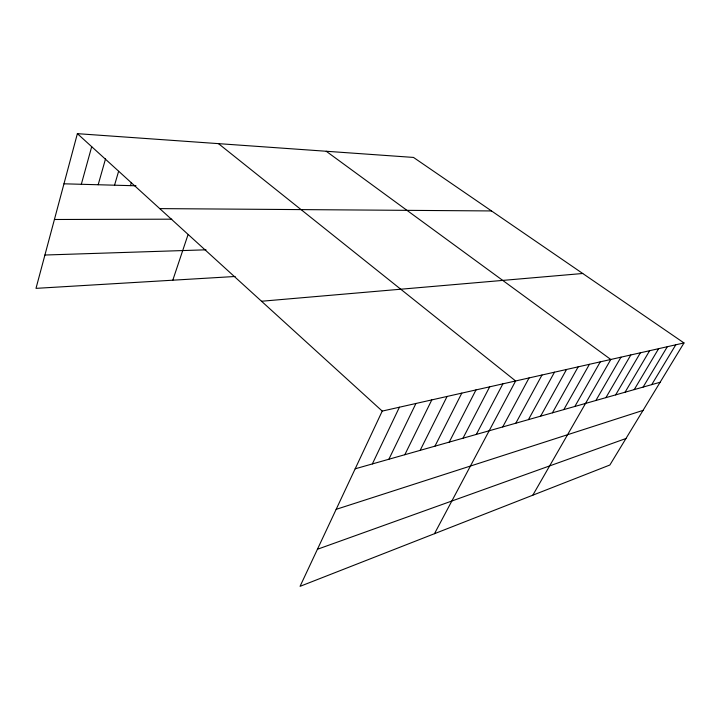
<?xml version="1.0" encoding="UTF-8"?>
<svg xmlns="http://www.w3.org/2000/svg" width="720" height="720" viewBox="0 0 720 720"><rect width="100%" height="100%" fill="white"/><g stroke="black" fill="none" stroke-linecap="round" stroke-linejoin="round"><path stroke-width="1.08" d="M684 342.945L382.23 411.093L300.051 586.341L609.867 465.012L684 342.945L413.496 157.428L77.382 133.659L36 288.36L235.143 276.48M81.324 184.284L91.692 146.709M98.181 184.743L105.543 158.805M114.552 185.193L118.593 171.351M130.464 185.634L131.427 182.412M172.8 280.197L187.929 234.963M372.357 463.932L399.411 407.214M388.89 459.234L415.926 403.488M404.811 454.716L431.802 399.897M420.156 450.36L447.084 396.45M434.943 446.166L461.808 393.12M449.217 442.116L475.992 389.916M462.987 438.201L489.672 386.829M476.298 434.43L502.875 383.85M434.475 533.7L515.619 380.97L218.466 143.631M502.722 426.933L529.056 377.937M515.799 423.216L541.998 375.012M528.435 419.634L554.481 372.195M540.63 416.169L566.532 369.477M552.42 412.821L578.169 366.849M563.823 409.59L589.41 364.311M574.857 406.458L600.282 361.854M532.809 495.189L610.794 359.478L326.214 151.254M595.89 400.491L620.973 357.183M605.916 397.638L630.828 354.951M615.636 394.884L640.377 352.8M625.068 392.202L649.638 350.703M634.221 389.61L658.62 348.678M643.104 387.081L667.332 346.707M651.735 384.633L675.783 344.799M317.43 549.27L625.959 438.507M336.159 509.346L643.041 410.382M355.167 468.81L660.123 382.257M261.54 301.248L582.732 273.492M44.919 255.024L206.037 249.813M54.423 219.492L171.792 219.177M159.741 208.611L491.526 210.942M63.972 183.807L135.99 185.787M77.382 133.659L382.23 411.093"/></g></svg>
